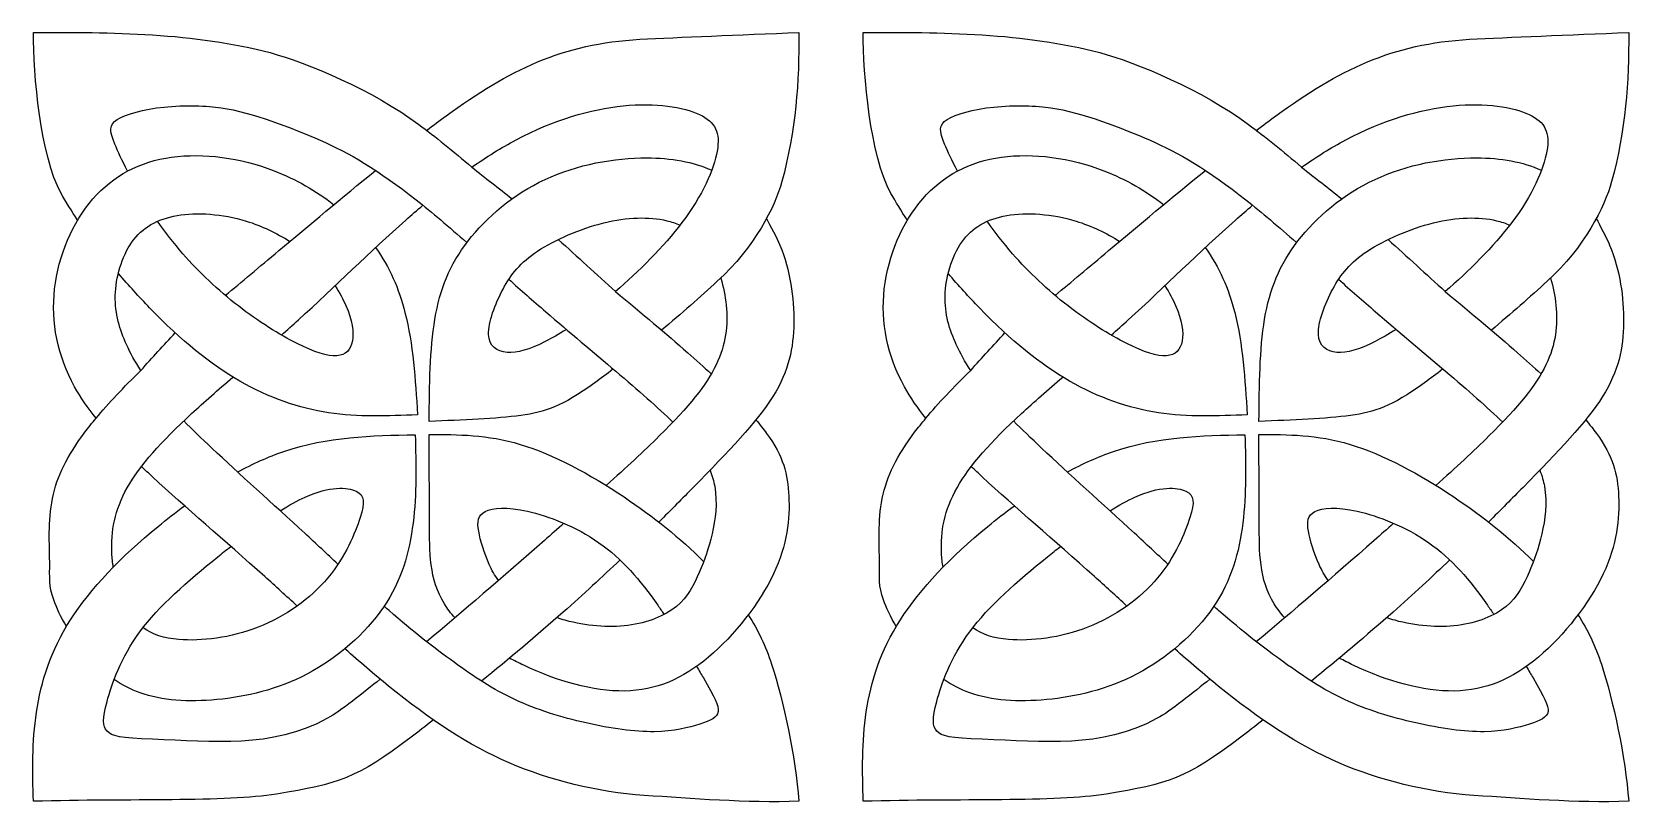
# Model space of a CAD drawing. Header units: millimetres. Extents: x 167 to 430, y 26 to 411.
# Drawn here: x 220.5 to 323.5, y 25.6 to 75.3 of the extents above; entities that cross this region are included whole.
import ezdxf

# ---------------------------------------------------------------- set-up
doc = ezdxf.new("R2010")
doc.units = ezdxf.units.MM
doc.layers.add('Default', color=7, linetype='Continuous')
doc.layers.add('DV1_Layer_1', color=7, linetype='Continuous')

# ---------------------------------------------------------------- blocks, each defined once
blk = doc.blocks.new('SE')
at = {"layer": 'DV1_Layer_1', "color": 7, "linetype": 'Continuous'}
for points, knots in [([(223.46, 63.21), (223.07, 63.8), (222.71, 64.38), (222.4, 64.94), (221.06, 67.36), (220.61, 72.59), (220.61, 75.31), (225.53, 75.35), (231.07, 75.29), (235.87, 74.01), (238.19, 73.39), (242.51, 71.58), (245.45, 69.38), (246.52, 68.59), (247.68, 67.64), (248.87, 66.63)], [0, 0, 0, 0, 0.166667, 0.166667, 0.166667, 0.333333, 0.333333, 0.333333, 0.5, 0.5, 0.5, 0.666667, 0.666667, 0.666667, 1, 1, 1, 1]), ([(245.95, 69), (246.39, 69.33), (246.81, 69.64), (247.21, 69.94), (251.29, 72.89), (254.7, 74.6), (259.7, 74.87), (262.21, 75), (266.08, 75.16), (269.95, 75.31), (269.97, 72.15), (269.75, 68.99), (268.85, 65.7), (268.4, 64.05), (267.12, 61.5), (264.69, 59.27), (263.61, 58.27), (262.35, 57.17), (261.1, 56.12)], [0, 0, 0, 0, 0.142857, 0.142857, 0.142857, 0.285714, 0.285714, 0.285714, 0.428571, 0.428571, 0.428571, 0.571429, 0.571429, 0.571429, 0.714286, 0.714286, 0.714286, 1, 1, 1, 1]), ([(276.94, 63.21), (276.55, 63.8), (276.19, 64.38), (275.88, 64.94), (274.54, 67.36), (274.09, 72.59), (274.09, 75.31), (279.01, 75.35), (284.55, 75.29), (289.35, 74.01), (291.67, 73.39), (295.99, 71.58), (298.93, 69.38), (299.99, 68.59), (301.16, 67.64), (302.35, 66.63)], [0, 0, 0, 0, 0.166667, 0.166667, 0.166667, 0.333333, 0.333333, 0.333333, 0.5, 0.5, 0.5, 0.666667, 0.666667, 0.666667, 1, 1, 1, 1]), ([(299.43, 69), (299.87, 69.33), (300.29, 69.64), (300.69, 69.94), (304.77, 72.89), (308.18, 74.6), (313.18, 74.87), (315.69, 75), (319.56, 75.16), (323.43, 75.31), (323.45, 72.15), (323.23, 68.99), (322.33, 65.7), (321.88, 64.05), (320.6, 61.5), (318.17, 59.27), (317.09, 58.27), (315.83, 57.17), (314.58, 56.12)], [0, 0, 0, 0, 0.142857, 0.142857, 0.142857, 0.285714, 0.285714, 0.285714, 0.428571, 0.428571, 0.428571, 0.571429, 0.571429, 0.571429, 0.714286, 0.714286, 0.714286, 1, 1, 1, 1]), ([(226.68, 66.37), (226.33, 67.04), (226.05, 67.66), (225.86, 68.12), (225.51, 68.97), (225.47, 69.35), (226.02, 69.7), (226.57, 70.05), (227.71, 70.37), (230.35, 70.64), (231.84, 70.59), (232.71, 70.46), (234.7, 70.17), (237.3, 69.14), (239.1, 68.36), (240.9, 67.58), (242.87, 66.43), (245.28, 64.52), (246.3, 63.72), (247.4, 62.78), (248.55, 61.77)], [0, 0, 0, 0, 0.125, 0.125, 0.125, 0.25, 0.25, 0.25, 0.375, 0.375, 0.5, 0.5, 0.5, 0.625, 0.625, 0.625, 0.75, 0.75, 0.75, 1, 1, 1, 1]), ([(248.87, 66.63), (249.81, 67.29), (250.76, 67.88), (251.72, 68.39), (254.12, 69.67), (256.54, 70.37), (258.63, 70.58), (260.73, 70.8), (262.5, 70.52), (263.54, 70.03), (264.57, 69.54), (264.89, 68.84), (264.68, 67.66), (264.47, 66.49), (263.75, 64.82), (262.41, 63.06), (261.24, 61.51), (259.6, 59.89), (258.13, 58.61)], [0, 0, 0, 0, 0.142857, 0.142857, 0.142857, 0.285714, 0.285714, 0.285714, 0.428571, 0.428571, 0.428571, 0.571429, 0.571429, 0.571429, 0.714286, 0.714286, 0.714286, 1, 1, 1, 1]), ([(280.16, 66.37), (279.81, 67.04), (279.53, 67.66), (279.34, 68.12), (278.99, 68.97), (278.95, 69.35), (279.5, 69.7), (280.05, 70.05), (281.19, 70.37), (283.83, 70.64), (285.32, 70.59), (286.19, 70.46), (288.18, 70.17), (290.78, 69.14), (292.58, 68.36), (294.38, 67.58), (296.35, 66.43), (298.76, 64.52), (299.78, 63.72), (300.87, 62.78), (302.03, 61.77)], [0, 0, 0, 0, 0.125, 0.125, 0.125, 0.25, 0.25, 0.25, 0.375, 0.375, 0.5, 0.5, 0.5, 0.625, 0.625, 0.625, 0.75, 0.75, 0.75, 1, 1, 1, 1]), ([(302.35, 66.63), (303.29, 67.29), (304.24, 67.88), (305.19, 68.39), (307.6, 69.67), (310.02, 70.37), (312.11, 70.58), (314.21, 70.8), (315.98, 70.52), (317.01, 70.03), (318.05, 69.54), (318.37, 68.84), (318.16, 67.66), (317.95, 66.49), (317.23, 64.82), (315.89, 63.06), (314.72, 61.51), (313.08, 59.89), (311.61, 58.61)], [0, 0, 0, 0, 0.142857, 0.142857, 0.142857, 0.285714, 0.285714, 0.285714, 0.428571, 0.428571, 0.428571, 0.571429, 0.571429, 0.571429, 0.714286, 0.714286, 0.714286, 1, 1, 1, 1]), ([(224.65, 50.44), (224.12, 51.11), (223.66, 51.78), (223.27, 52.47), (222.17, 54.47), (221.73, 56.63), (221.98, 58.78), (222.22, 60.93), (223.13, 63.07), (224.45, 64.58), (225.76, 66.1), (227.47, 66.99), (229.52, 67.27), (231.57, 67.56), (233.95, 67.24), (236.13, 66.39), (237.53, 65.85), (238.84, 65.1), (239.98, 64.21)], [0, 0, 0, 0, 0.142857, 0.142857, 0.142857, 0.285714, 0.285714, 0.285714, 0.428571, 0.428571, 0.428571, 0.571429, 0.571429, 0.571429, 0.714286, 0.714286, 0.714286, 1, 1, 1, 1]), ([(257.98, 53.62), (257.56, 53.29), (257.16, 53), (256.8, 52.73), (254.63, 51.18), (253.61, 50.84), (250.44, 50.41), (248.28, 50.33), (246.12, 50.24), (246.14, 52.56), (246.16, 54.88), (246.49, 56.83), (246.81, 58.77), (247.45, 60.34), (248.63, 61.87), (249.81, 63.4), (251.54, 64.88), (253.6, 65.84), (255.66, 66.8), (258.06, 67.24), (260.15, 67.23), (261.72, 67.23), (263.12, 66.97), (264.33, 66.43)], [0, 0, 0, 0, 0.111111, 0.111111, 0.111111, 0.222222, 0.222222, 0.333333, 0.333333, 0.333333, 0.444444, 0.444444, 0.444444, 0.555556, 0.555556, 0.555556, 0.666667, 0.666667, 0.666667, 0.777778, 0.777778, 0.777778, 1, 1, 1, 1]), ([(278.13, 50.44), (277.6, 51.11), (277.14, 51.78), (276.75, 52.47), (275.65, 54.47), (275.21, 56.63), (275.45, 58.78), (275.7, 60.93), (276.61, 63.07), (277.93, 64.58), (279.24, 66.1), (280.95, 66.99), (283, 67.27), (285.05, 67.56), (287.43, 67.24), (289.61, 66.39), (291.01, 65.85), (292.32, 65.1), (293.46, 64.21)], [0, 0, 0, 0, 0.142857, 0.142857, 0.142857, 0.285714, 0.285714, 0.285714, 0.428571, 0.428571, 0.428571, 0.571429, 0.571429, 0.571429, 0.714286, 0.714286, 0.714286, 1, 1, 1, 1]), ([(311.46, 53.62), (311.04, 53.29), (310.64, 53), (310.27, 52.73), (308.11, 51.18), (307.09, 50.84), (303.92, 50.41), (301.76, 50.33), (299.6, 50.24), (299.62, 52.56), (299.64, 54.88), (300.29, 58.77), (300.93, 60.34), (302.11, 61.87), (303.29, 63.4), (305.02, 64.88), (307.08, 65.84), (309.14, 66.8), (311.53, 67.24), (313.63, 67.23), (315.2, 67.23), (316.6, 66.97), (317.81, 66.43)], [0, 0, 0, 0, 0.111111, 0.111111, 0.111111, 0.222222, 0.222222, 0.333333, 0.333333, 0.333333, 0.444444, 0.444444, 0.555556, 0.555556, 0.555556, 0.666667, 0.666667, 0.666667, 0.777778, 0.777778, 0.777778, 1, 1, 1, 1]), ([(232.98, 58.36), (234.02, 59.23), (235.16, 60.18), (236.43, 61.25), (238.33, 62.84), (240.53, 64.69), (242.67, 66.42)], [0, 0, 0, 0, 0.333333, 0.333333, 0.333333, 1, 1, 1, 1]), ([(286.46, 58.36), (287.5, 59.23), (288.64, 60.18), (289.91, 61.25), (291.81, 62.84), (294.01, 64.69), (296.15, 66.42)], [0, 0, 0, 0, 0.333333, 0.333333, 0.333333, 1, 1, 1, 1]), ([(236.6, 55.81), (236.96, 56.13), (237.33, 56.46), (237.69, 56.78), (240.08, 58.94), (242.3, 61.18), (244.61, 63.22), (244.98, 63.54), (245.34, 63.86), (245.71, 64.18)], [0, 0, 0, 0, 0.25, 0.25, 0.25, 0.5, 0.5, 0.5, 1, 1, 1, 1]), ([(290.08, 55.81), (290.44, 56.13), (290.81, 56.46), (291.17, 56.78), (293.55, 58.94), (295.78, 61.18), (298.09, 63.22), (298.45, 63.54), (298.82, 63.86), (299.19, 64.18)], [0, 0, 0, 0, 0.25, 0.25, 0.25, 0.5, 0.5, 0.5, 1, 1, 1, 1]), ([(227.54, 53.53), (227.16, 54.09), (226.87, 54.63), (226.61, 55.2), (226.18, 56.15), (225.86, 57.17), (225.89, 58.35), (225.92, 59.52), (226.3, 60.85), (227.63, 62.74), (228.59, 63.29), (229.87, 63.51), (231.16, 63.73), (232.78, 63.63), (234.33, 63.15), (235.32, 62.85), (236.29, 62.39), (237.14, 61.84)], [0, 0, 0, 0, 0.142857, 0.142857, 0.142857, 0.285714, 0.285714, 0.285714, 0.428571, 0.428571, 0.571429, 0.571429, 0.571429, 0.714286, 0.714286, 0.714286, 1, 1, 1, 1]), ([(240.06, 58.98), (240.34, 58.54), (240.57, 58.11), (240.75, 57.71), (241.17, 56.76), (241.27, 55.99), (241.17, 55.43), (241.07, 54.87), (240.75, 54.51), (240.17, 54.47), (239.58, 54.43), (238.72, 54.7), (237.61, 55.26), (236.49, 55.82), (235.12, 56.67), (233.82, 57.68), (232.52, 58.69), (231.28, 59.86), (230.24, 61.05), (229.64, 61.74), (229.11, 62.44), (228.61, 63.14)], [0, 0, 0, 0, 0.125, 0.125, 0.125, 0.25, 0.25, 0.25, 0.375, 0.375, 0.375, 0.5, 0.5, 0.5, 0.625, 0.625, 0.625, 0.75, 0.75, 0.75, 1, 1, 1, 1]), ([(254.96, 56.17), (254.47, 55.85), (254.02, 55.6), (253.6, 55.39), (252.57, 54.86), (251.79, 54.64), (251.14, 54.69), (250.49, 54.75), (249.98, 55.09), (249.95, 55.85), (249.92, 56.62), (250.36, 57.8), (250.88, 58.77), (251.4, 59.74), (252, 60.48), (253.11, 61.22), (254.22, 61.95), (255.85, 62.66), (257.37, 63.04), (258.88, 63.41), (260.29, 63.45), (261.43, 63.18), (261.74, 63.11), (262.02, 63.02), (262.29, 62.9)], [0, 0, 0, 0, 0.111111, 0.111111, 0.111111, 0.222222, 0.222222, 0.222222, 0.333333, 0.333333, 0.333333, 0.444444, 0.444444, 0.444444, 0.555556, 0.555556, 0.555556, 0.666667, 0.666667, 0.666667, 0.777778, 0.777778, 0.777778, 1, 1, 1, 1]), ([(267.86, 63.31), (268.08, 62.91), (268.55, 62.03), (268.72, 61.61), (269.39, 59.97), (269.64, 58.21), (269.62, 56.6), (269.6, 54.98), (269.31, 53.51), (268.27, 51.84), (267.22, 50.17), (265.42, 48.31), (263.14, 45.99), (262.44, 45.28), (261.71, 44.53), (260.92, 43.75)], [0, 0, 0, 0, 0.166667, 0.166667, 0.166667, 0.333333, 0.333333, 0.333333, 0.5, 0.5, 0.5, 0.666667, 0.666667, 0.666667, 1, 1, 1, 1]), ([(281.02, 53.53), (280.64, 54.09), (280.35, 54.63), (280.09, 55.2), (279.66, 56.15), (279.34, 57.17), (279.37, 58.35), (279.4, 59.52), (279.78, 60.85), (281.11, 62.74), (282.07, 63.29), (283.35, 63.51), (284.64, 63.73), (286.26, 63.63), (287.81, 63.15), (288.8, 62.85), (289.77, 62.39), (290.62, 61.84)], [0, 0, 0, 0, 0.142857, 0.142857, 0.142857, 0.285714, 0.285714, 0.285714, 0.428571, 0.428571, 0.571429, 0.571429, 0.571429, 0.714286, 0.714286, 0.714286, 1, 1, 1, 1]), ([(293.54, 58.98), (293.82, 58.54), (294.05, 58.11), (294.23, 57.71), (294.65, 56.76), (294.75, 55.99), (294.65, 55.43), (294.54, 54.87), (294.23, 54.51), (293.64, 54.47), (293.06, 54.43), (292.2, 54.7), (291.09, 55.26), (289.97, 55.82), (288.6, 56.67), (287.3, 57.68), (286, 58.69), (284.76, 59.86), (283.72, 61.05), (283.12, 61.74), (282.58, 62.44), (282.09, 63.14)], [0, 0, 0, 0, 0.125, 0.125, 0.125, 0.25, 0.25, 0.25, 0.375, 0.375, 0.375, 0.5, 0.5, 0.5, 0.625, 0.625, 0.625, 0.75, 0.75, 0.75, 1, 1, 1, 1]), ([(308.44, 56.17), (307.95, 55.85), (307.49, 55.6), (307.08, 55.39), (306.05, 54.86), (305.27, 54.64), (304.62, 54.69), (303.97, 54.75), (303.46, 55.09), (303.43, 55.85), (303.4, 56.62), (303.84, 57.8), (304.36, 58.77), (304.88, 59.74), (305.48, 60.48), (306.59, 61.22), (307.7, 61.95), (309.33, 62.66), (310.84, 63.04), (312.36, 63.41), (313.77, 63.45), (314.91, 63.18), (315.21, 63.11), (315.5, 63.02), (315.77, 62.9)], [0, 0, 0, 0, 0.111111, 0.111111, 0.111111, 0.222222, 0.222222, 0.222222, 0.333333, 0.333333, 0.333333, 0.444444, 0.444444, 0.444444, 0.555556, 0.555556, 0.555556, 0.666667, 0.666667, 0.666667, 0.777778, 0.777778, 0.777778, 1, 1, 1, 1]), ([(321.34, 63.31), (321.56, 62.91), (322.03, 62.03), (322.2, 61.61), (322.87, 59.97), (323.12, 58.21), (323.1, 56.6), (323.08, 54.98), (322.79, 53.51), (321.75, 51.84), (320.7, 50.17), (318.9, 48.31), (316.62, 45.99), (315.92, 45.28), (315.18, 44.53), (314.4, 43.75)], [0, 0, 0, 0, 0.166667, 0.166667, 0.166667, 0.333333, 0.333333, 0.333333, 0.5, 0.5, 0.5, 0.666667, 0.666667, 0.666667, 1, 1, 1, 1]), ([(242.67, 61.45), (243.56, 60.18), (244.17, 58.8), (244.56, 57.26), (245.08, 55.24), (245.22, 52.95), (245.37, 50.66), (243.46, 50.59), (241.55, 50.51), (239.64, 50.8), (237.72, 51.09), (235.8, 51.75), (233.91, 52.84), (232.02, 53.92), (230.16, 55.43), (228.1, 57.57), (227.44, 58.25), (226.75, 59), (226.09, 59.78)], [0, 0, 0, 0, 0.142857, 0.142857, 0.142857, 0.285714, 0.285714, 0.285714, 0.428571, 0.428571, 0.428571, 0.571429, 0.571429, 0.571429, 0.714286, 0.714286, 0.714286, 1, 1, 1, 1]), ([(296.14, 61.45), (297.04, 60.18), (297.65, 58.8), (298.04, 57.26), (298.56, 55.24), (298.7, 52.95), (298.85, 50.66), (296.94, 50.59), (295.03, 50.51), (293.12, 50.8), (291.2, 51.09), (289.28, 51.75), (287.39, 52.84), (285.5, 53.92), (283.64, 55.43), (281.58, 57.57), (280.91, 58.25), (280.23, 59), (279.57, 59.78)], [0, 0, 0, 0, 0.142857, 0.142857, 0.142857, 0.285714, 0.285714, 0.285714, 0.428571, 0.428571, 0.428571, 0.571429, 0.571429, 0.571429, 0.714286, 0.714286, 0.714286, 1, 1, 1, 1]), ([(251.25, 59.4), (252.02, 58.71), (252.82, 58.01), (253.63, 57.31), (256.67, 54.69), (259.91, 52.07), (261.83, 50.19)], [0, 0, 0, 0, 0.333333, 0.333333, 0.333333, 1, 1, 1, 1]), ([(264.92, 59.48), (265.08, 58.91), (265.2, 58.32), (265.26, 57.74), (265.39, 56.44), (265.25, 55.2), (264.62, 53.89), (263.99, 52.59), (262.88, 51.21), (260.95, 49.3), (259.98, 48.34), (258.8, 47.25), (257.53, 46.11)], [0, 0, 0, 0, 0.2, 0.2, 0.2, 0.4, 0.4, 0.4, 0.6, 0.6, 0.6, 1, 1, 1, 1]), ([(304.73, 59.4), (305.5, 58.71), (306.3, 58.01), (307.11, 57.31), (310.15, 54.69), (313.39, 52.07), (315.31, 50.19)], [0, 0, 0, 0, 0.333333, 0.333333, 0.333333, 1, 1, 1, 1]), ([(318.4, 59.48), (318.56, 58.91), (318.68, 58.32), (318.74, 57.74), (318.87, 56.44), (318.73, 55.2), (318.1, 53.89), (317.47, 52.59), (316.36, 51.21), (314.42, 49.3), (313.46, 48.34), (312.28, 47.25), (311.01, 46.11)], [0, 0, 0, 0, 0.2, 0.2, 0.2, 0.4, 0.4, 0.4, 0.6, 0.6, 0.6, 1, 1, 1, 1]), ([(258.13, 58.61), (259.87, 57.15), (261.38, 55.9), (262.78, 54.67), (263.31, 54.21), (263.82, 53.75), (264.3, 53.3)], [0, 0, 0, 0, 0.333333, 0.333333, 0.333333, 1, 1, 1, 1]), ([(311.61, 58.61), (313.35, 57.15), (314.86, 55.9), (316.26, 54.67), (316.79, 54.21), (317.3, 53.75), (317.78, 53.3)], [0, 0, 0, 0, 0.333333, 0.333333, 0.333333, 1, 1, 1, 1]), ([(222.74, 37.02), (222.38, 37.64), (222.09, 38.24), (221.92, 38.73), (221.59, 39.66), (221.67, 40.16), (221.66, 41.2), (221.65, 42.25), (221.55, 43.83), (221.84, 45.27), (222.12, 46.72), (222.8, 48.03), (223.93, 49.54), (224.15, 49.83), (224.39, 50.13), (224.65, 50.44), (225.45, 51.41), (226.42, 52.44), (227.54, 53.53)], [0, 0, 0, 0, 0.142857, 0.142857, 0.142857, 0.285714, 0.285714, 0.285714, 0.428571, 0.428571, 0.428571, 0.571429, 0.571429, 0.571429, 0.714286, 0.714286, 0.714286, 1, 1, 1, 1]), ([(276.22, 37.02), (275.86, 37.64), (275.57, 38.24), (275.4, 38.73), (275.07, 39.66), (275.15, 40.16), (275.14, 41.2), (275.13, 42.25), (275.03, 43.83), (275.32, 45.27), (275.6, 46.72), (276.28, 48.03), (277.41, 49.54), (277.63, 49.83), (277.87, 50.13), (278.13, 50.44), (278.93, 51.41), (279.89, 52.44), (281.02, 53.53)], [0, 0, 0, 0, 0.142857, 0.142857, 0.142857, 0.285714, 0.285714, 0.285714, 0.428571, 0.428571, 0.428571, 0.571429, 0.571429, 0.571429, 0.714286, 0.714286, 0.714286, 1, 1, 1, 1]), ([(225.76, 40.84), (225.71, 41.14), (225.68, 41.43), (225.67, 41.73), (225.59, 43.16), (225.85, 44.52), (226.66, 45.96), (227.48, 47.41), (228.85, 48.94), (230.81, 50.74), (231.61, 51.49), (232.52, 52.27), (233.47, 53.1)], [0, 0, 0, 0, 0.2, 0.2, 0.2, 0.4, 0.4, 0.4, 0.6, 0.6, 0.6, 1, 1, 1, 1]), ([(279.24, 40.84), (279.19, 41.14), (279.16, 41.43), (279.14, 41.73), (279.07, 43.16), (279.33, 44.52), (280.14, 45.96), (280.96, 47.41), (282.33, 48.94), (284.29, 50.74), (285.09, 51.49), (286, 52.27), (286.95, 53.1)], [0, 0, 0, 0, 0.2, 0.2, 0.2, 0.4, 0.4, 0.4, 0.6, 0.6, 0.6, 1, 1, 1, 1]), ([(240.24, 41.04), (239.56, 41.68), (238.84, 42.34), (238.1, 43.03), (236.07, 44.9), (233.82, 46.91), (232.13, 48.5), (231.44, 49.16), (230.83, 49.74), (230.3, 50.27)], [0, 0, 0, 0, 0.25, 0.25, 0.25, 0.5, 0.5, 0.5, 1, 1, 1, 1]), ([(267.18, 50.34), (267.44, 50.04), (267.67, 49.75), (267.87, 49.47), (268.95, 47.98), (269.24, 46.84), (269.3, 45.42), (269.37, 44), (269.2, 42.29), (268.31, 40.41), (267.42, 38.52), (265.79, 36.45), (264.13, 35.05), (262.46, 33.64), (260.74, 32.9), (258.72, 32.86), (256.69, 32.83), (254.36, 33.5), (252.21, 34.52), (251.9, 34.67), (251.59, 34.82), (251.3, 34.98)], [0, 0, 0, 0, 0.125, 0.125, 0.125, 0.25, 0.25, 0.25, 0.375, 0.375, 0.375, 0.5, 0.5, 0.5, 0.625, 0.625, 0.625, 0.75, 0.75, 0.75, 1, 1, 1, 1]), ([(293.72, 41.04), (293.04, 41.68), (292.32, 42.34), (291.58, 43.03), (289.55, 44.9), (287.3, 46.91), (285.61, 48.5), (284.91, 49.16), (284.31, 49.74), (283.78, 50.27)], [0, 0, 0, 0, 0.25, 0.25, 0.25, 0.5, 0.5, 0.5, 1, 1, 1, 1]), ([(320.66, 50.34), (320.91, 50.04), (321.15, 49.75), (321.35, 49.47), (322.43, 47.98), (322.72, 46.84), (322.78, 45.42), (322.85, 44), (322.68, 42.29), (321.79, 40.41), (320.9, 38.52), (319.27, 36.45), (317.61, 35.05), (315.94, 33.64), (314.22, 32.9), (312.2, 32.86), (310.17, 32.83), (307.84, 33.5), (305.68, 34.52), (305.38, 34.67), (305.07, 34.82), (304.78, 34.98)], [0, 0, 0, 0, 0.125, 0.125, 0.125, 0.25, 0.25, 0.25, 0.375, 0.375, 0.375, 0.5, 0.5, 0.5, 0.625, 0.625, 0.625, 0.75, 0.75, 0.75, 1, 1, 1, 1]), ([(233.78, 46.98), (234.76, 47.51), (235.75, 47.96), (236.75, 48.3), (239.59, 49.27), (242.41, 49.33), (245.22, 49.38), (245.27, 47.48), (245.32, 45.57), (245.08, 43.69), (244.85, 41.81), (244.34, 39.97), (243.17, 38.26), (242.01, 36.55), (240.2, 34.98), (238.27, 33.96), (236.35, 32.95), (234.3, 32.48), (232.44, 32.31), (230.58, 32.13), (228.91, 32.24), (227.49, 32.74), (226.88, 32.96), (226.32, 33.25), (225.81, 33.6)], [0, 0, 0, 0, 0.111111, 0.111111, 0.111111, 0.222222, 0.222222, 0.222222, 0.333333, 0.333333, 0.333333, 0.444444, 0.444444, 0.444444, 0.555556, 0.555556, 0.555556, 0.666667, 0.666667, 0.666667, 0.777778, 0.777778, 0.777778, 1, 1, 1, 1]), ([(247.79, 37.58), (247.52, 37.87), (247.29, 38.17), (247.1, 38.48), (246.12, 40.05), (246.14, 41.85), (246.14, 43.7), (246.14, 45.55), (246.12, 47.47), (246.11, 49.39), (247.98, 49.4), (249.86, 49.4), (251.99, 48.76), (254.12, 48.12), (256.5, 46.83), (258.68, 45.37), (260.57, 44.1), (262.31, 42.71), (263.81, 41.22)], [0, 0, 0, 0, 0.142857, 0.142857, 0.142857, 0.285714, 0.285714, 0.285714, 0.428571, 0.428571, 0.428571, 0.571429, 0.571429, 0.571429, 0.714286, 0.714286, 0.714286, 1, 1, 1, 1]), ([(287.25, 46.98), (288.23, 47.51), (289.23, 47.96), (290.23, 48.3), (293.07, 49.27), (295.89, 49.33), (298.7, 49.38), (298.75, 47.48), (298.79, 45.57), (298.56, 43.69), (298.33, 41.81), (297.82, 39.97), (296.65, 38.26), (295.49, 36.55), (293.68, 34.98), (291.75, 33.96), (289.83, 32.95), (287.78, 32.48), (285.92, 32.31), (284.06, 32.13), (282.39, 32.24), (280.96, 32.74), (280.36, 32.96), (279.8, 33.25), (279.29, 33.6)], [0, 0, 0, 0, 0.111111, 0.111111, 0.111111, 0.222222, 0.222222, 0.222222, 0.333333, 0.333333, 0.333333, 0.444444, 0.444444, 0.444444, 0.555556, 0.555556, 0.555556, 0.666667, 0.666667, 0.666667, 0.777778, 0.777778, 0.777778, 1, 1, 1, 1]), ([(301.26, 37.58), (301, 37.87), (300.77, 38.17), (300.58, 38.48), (299.6, 40.05), (299.62, 41.85), (299.62, 43.7), (299.62, 45.55), (299.6, 47.47), (299.59, 49.39), (301.46, 49.4), (303.34, 49.4), (305.47, 48.76), (307.6, 48.12), (309.98, 46.83), (312.16, 45.37), (314.05, 44.1), (315.79, 42.71), (317.29, 41.22)], [0, 0, 0, 0, 0.142857, 0.142857, 0.142857, 0.285714, 0.285714, 0.285714, 0.428571, 0.428571, 0.428571, 0.571429, 0.571429, 0.571429, 0.714286, 0.714286, 0.714286, 1, 1, 1, 1]), ([(237.61, 38.34), (236.91, 38.98), (236.21, 39.62), (235.52, 40.24), (232.91, 42.58), (230.42, 44.69), (228.29, 46.66), (228.05, 46.89), (227.81, 47.11), (227.58, 47.33)], [0, 0, 0, 0, 0.25, 0.25, 0.25, 0.5, 0.5, 0.5, 1, 1, 1, 1]), ([(264.22, 47.09), (264.37, 46.73), (264.46, 46.39), (264.52, 46.06), (264.71, 44.97), (264.57, 43.91), (264.35, 42.99), (264.14, 42.08), (263.86, 41.3), (263.53, 40.51), (263.19, 39.73), (262.8, 38.93), (262.05, 38.31), (261.3, 37.7), (260.2, 37.26), (258.93, 37.09), (257.66, 36.93), (256.22, 37.04), (254.89, 37.42), (254.71, 37.47), (254.53, 37.53), (254.36, 37.59)], [0, 0, 0, 0, 0.125, 0.125, 0.125, 0.25, 0.25, 0.25, 0.375, 0.375, 0.375, 0.5, 0.5, 0.5, 0.625, 0.625, 0.625, 0.75, 0.75, 0.75, 1, 1, 1, 1]), ([(291.09, 38.34), (290.39, 38.98), (289.69, 39.62), (289, 40.24), (286.39, 42.58), (283.9, 44.69), (281.77, 46.66), (281.53, 46.89), (281.29, 47.11), (281.06, 47.33)], [0, 0, 0, 0, 0.25, 0.25, 0.25, 0.5, 0.5, 0.5, 1, 1, 1, 1]), ([(317.7, 47.09), (317.85, 46.73), (317.94, 46.39), (318, 46.06), (318.19, 44.97), (318.04, 43.91), (317.83, 42.99), (317.62, 42.08), (317.34, 41.3), (316.67, 39.73), (316.28, 38.93), (315.53, 38.31), (314.78, 37.7), (313.68, 37.26), (312.41, 37.09), (311.14, 36.93), (309.7, 37.04), (308.37, 37.42), (308.19, 37.47), (308.01, 37.53), (307.84, 37.59)], [0, 0, 0, 0, 0.125, 0.125, 0.125, 0.25, 0.25, 0.25, 0.375, 0.375, 0.5, 0.5, 0.5, 0.625, 0.625, 0.625, 0.75, 0.75, 0.75, 1, 1, 1, 1]), ([(236.52, 44.47), (237.09, 44.83), (237.63, 45.14), (238.13, 45.36), (239.72, 46.09), (240.84, 46), (241.41, 45.74), (241.97, 45.47), (241.98, 45.03), (241.67, 44.04), (241.35, 43.05), (240.72, 41.51), (239.59, 40.16), (238.46, 38.81), (236.85, 37.66), (235.09, 36.97), (233.33, 36.28), (231.43, 36.06), (229.98, 36.18), (229.03, 36.26), (228.28, 36.5), (227.68, 36.94)], [0, 0, 0, 0, 0.125, 0.125, 0.125, 0.25, 0.25, 0.25, 0.375, 0.375, 0.375, 0.5, 0.5, 0.5, 0.625, 0.625, 0.625, 0.75, 0.75, 0.75, 1, 1, 1, 1]), ([(290, 44.47), (290.57, 44.83), (291.11, 45.14), (291.61, 45.36), (293.2, 46.09), (294.32, 46), (294.89, 45.74), (295.45, 45.47), (295.46, 45.03), (295.15, 44.04), (294.83, 43.05), (294.2, 41.51), (293.07, 40.16), (291.94, 38.81), (290.33, 37.66), (286.81, 36.28), (284.91, 36.06), (283.46, 36.18), (282.51, 36.26), (281.76, 36.5), (281.16, 36.94)], [0, 0, 0, 0, 0.125, 0.125, 0.125, 0.25, 0.25, 0.25, 0.375, 0.375, 0.375, 0.5, 0.5, 0.5, 0.625, 0.625, 0.75, 0.75, 0.75, 1, 1, 1, 1]), ([(246.39, 31), (245.88, 30.6), (245.4, 30.21), (244.96, 29.88), (241.43, 27.22), (240.26, 26.87), (236.28, 26.22), (233.03, 25.69), (226.8, 25.93), (220.61, 25.75), (220.56, 27.66), (220.52, 29.56), (221.1, 33.45), (221.72, 35.44), (223.01, 37.45), (224.3, 39.46), (226.24, 41.51), (228.65, 43.47), (229.2, 43.92), (229.77, 44.37), (230.36, 44.8)], [0, 0, 0, 0, 0.125, 0.125, 0.125, 0.25, 0.25, 0.25, 0.375, 0.375, 0.375, 0.5, 0.5, 0.625, 0.625, 0.625, 0.75, 0.75, 0.75, 1, 1, 1, 1]), ([(250.59, 39.99), (250.34, 40.31), (250.16, 40.65), (249.99, 41.02), (249.67, 41.73), (249.41, 42.54), (249.31, 43.16), (249.2, 43.77), (249.25, 44.18), (249.73, 44.43), (250.21, 44.68), (251.12, 44.76), (252.46, 44.45), (253.8, 44.15), (255.58, 43.46), (257.06, 42.42), (258.54, 41.39), (259.72, 40.01), (260.85, 38.39), (260.99, 38.19), (261.13, 38), (261.26, 37.8)], [0, 0, 0, 0, 0.125, 0.125, 0.125, 0.25, 0.25, 0.25, 0.375, 0.375, 0.375, 0.5, 0.5, 0.5, 0.625, 0.625, 0.625, 0.75, 0.75, 0.75, 1, 1, 1, 1]), ([(299.87, 31), (299.36, 30.6), (298.88, 30.21), (298.44, 29.88), (294.91, 27.22), (293.74, 26.87), (289.76, 26.22), (286.51, 25.69), (280.28, 25.93), (274.09, 25.75), (274.04, 27.66), (274, 29.56), (274.29, 31.51), (274.58, 33.45), (275.2, 35.44), (276.49, 37.45), (277.78, 39.46), (279.72, 41.51), (282.13, 43.47), (282.67, 43.92), (283.25, 44.37), (283.84, 44.8)], [0, 0, 0, 0, 0.125, 0.125, 0.125, 0.25, 0.25, 0.25, 0.375, 0.375, 0.375, 0.5, 0.5, 0.5, 0.625, 0.625, 0.625, 0.75, 0.75, 0.75, 1, 1, 1, 1]), ([(304.07, 39.99), (303.82, 40.31), (303.64, 40.65), (303.47, 41.02), (303.15, 41.73), (302.89, 42.54), (302.79, 43.16), (302.68, 43.77), (302.73, 44.18), (303.21, 44.43), (303.69, 44.68), (304.6, 44.76), (305.94, 44.45), (307.28, 44.15), (309.06, 43.46), (310.54, 42.42), (312.02, 41.39), (313.2, 40.01), (314.33, 38.39), (314.47, 38.19), (314.61, 38), (314.74, 37.8)], [0, 0, 0, 0, 0.125, 0.125, 0.125, 0.25, 0.25, 0.25, 0.375, 0.375, 0.375, 0.5, 0.5, 0.5, 0.625, 0.625, 0.625, 0.75, 0.75, 0.75, 1, 1, 1, 1]), ([(254.8, 43.67), (254.39, 43.3), (253.97, 42.94), (253.55, 42.57), (250.87, 40.22), (248.24, 37.94), (245.95, 36.04)], [0, 0, 0, 0, 0.333333, 0.333333, 0.333333, 1, 1, 1, 1]), ([(308.28, 43.67), (307.86, 43.3), (307.45, 42.94), (307.03, 42.57), (304.35, 40.22), (301.72, 37.94), (299.43, 36.04)], [0, 0, 0, 0, 0.333333, 0.333333, 0.333333, 1, 1, 1, 1]), ([(242.96, 33.62), (241.93, 32.81), (240.36, 31.52), (239.57, 31.1), (235.88, 29.11), (232.24, 29.63), (228.29, 29.75), (226.21, 29.82), (225.65, 29.95), (225.36, 30.27), (225.07, 30.59), (225.06, 31.08), (225.36, 32.19), (225.65, 33.3), (226.26, 35.02), (227.48, 36.68), (228.7, 38.34), (230.54, 39.94), (232.5, 41.51), (232.77, 41.74), (233.05, 41.96), (233.33, 42.18)], [0, 0, 0, 0, 0.125, 0.125, 0.125, 0.25, 0.25, 0.25, 0.375, 0.375, 0.375, 0.5, 0.5, 0.5, 0.625, 0.625, 0.625, 0.75, 0.75, 0.75, 1, 1, 1, 1]), ([(258.42, 41.31), (257.28, 40.23), (256.07, 39.1), (254.76, 37.95), (253.07, 36.45), (251.23, 34.91), (249.5, 33.5)], [0, 0, 0, 0, 0.333333, 0.333333, 0.333333, 1, 1, 1, 1]), ([(296.44, 33.62), (295.41, 32.81), (293.84, 31.52), (293.05, 31.1), (289.36, 29.11), (285.72, 29.63), (281.77, 29.75), (279.69, 29.82), (279.12, 29.95), (278.84, 30.27), (278.55, 30.59), (278.54, 31.08), (278.83, 32.19), (279.13, 33.3), (279.73, 35.02), (280.96, 36.68), (282.18, 38.34), (284.02, 39.94), (285.98, 41.51), (286.25, 41.74), (286.53, 41.96), (286.81, 42.18)], [0, 0, 0, 0, 0.125, 0.125, 0.125, 0.25, 0.25, 0.25, 0.375, 0.375, 0.375, 0.5, 0.5, 0.5, 0.625, 0.625, 0.625, 0.75, 0.75, 0.75, 1, 1, 1, 1]), ([(311.9, 41.31), (310.76, 40.23), (309.55, 39.1), (308.24, 37.95), (306.55, 36.45), (304.71, 34.91), (302.98, 33.5)], [0, 0, 0, 0, 0.333333, 0.333333, 0.333333, 1, 1, 1, 1]), ([(263.35, 34.45), (263.51, 34.18), (263.66, 33.93), (263.79, 33.7), (264.49, 32.49), (264.81, 31.91), (264.75, 31.53), (264.69, 31.14), (264.26, 30.96), (263.56, 30.73), (262.86, 30.51), (261.89, 30.25), (260.63, 30.24), (259.37, 30.22), (257.81, 30.45), (256.23, 30.8), (254.65, 31.16), (253.05, 31.65), (251.64, 32.31), (250.23, 32.96), (249.01, 33.78), (247.73, 34.71), (246.44, 35.64), (245.1, 36.67), (243.53, 38.05), (243.42, 38.14), (243.32, 38.23), (243.22, 38.32)], [0, 0, 0, 0, 0.1, 0.1, 0.1, 0.2, 0.2, 0.2, 0.3, 0.3, 0.3, 0.4, 0.4, 0.4, 0.5, 0.5, 0.5, 0.6, 0.6, 0.6, 0.7, 0.7, 0.7, 0.8, 0.8, 0.8, 1, 1, 1, 1]), ([(316.83, 34.45), (316.99, 34.18), (317.13, 33.93), (317.27, 33.7), (317.97, 32.49), (318.29, 31.91), (318.23, 31.53), (318.17, 31.14), (317.73, 30.96), (317.04, 30.73), (316.34, 30.51), (315.37, 30.25), (314.11, 30.24), (312.85, 30.22), (311.29, 30.45), (308.13, 31.16), (306.53, 31.65), (305.12, 32.31), (303.71, 32.96), (302.49, 33.78), (301.21, 34.71), (299.92, 35.64), (298.58, 36.67), (297, 38.05), (296.9, 38.14), (296.8, 38.23), (296.69, 38.32)], [0, 0, 0, 0, 0.1, 0.1, 0.1, 0.2, 0.2, 0.2, 0.3, 0.3, 0.3, 0.4, 0.4, 0.4, 0.5, 0.5, 0.6, 0.6, 0.6, 0.7, 0.7, 0.7, 0.8, 0.8, 0.8, 1, 1, 1, 1]), ([(266.68, 37.77), (267.3, 36.81), (267.81, 35.76), (268.19, 34.59), (268.95, 32.22), (269.74, 28.65), (269.95, 25.75), (266.55, 25.64), (263, 25.93), (259.98, 26.13), (256.95, 26.34), (253.87, 27.12), (251.27, 28.23), (248.68, 29.34), (246.14, 31.04), (243.5, 33.18), (242.57, 33.93), (241.63, 34.74), (240.69, 35.58)], [0, 0, 0, 0, 0.142857, 0.142857, 0.142857, 0.285714, 0.285714, 0.285714, 0.428571, 0.428571, 0.428571, 0.571429, 0.571429, 0.571429, 0.714286, 0.714286, 0.714286, 1, 1, 1, 1]), ([(320.16, 37.77), (320.78, 36.81), (321.29, 35.76), (321.67, 34.59), (322.43, 32.22), (323.22, 28.65), (323.43, 25.75), (320.03, 25.64), (316.48, 25.93), (313.45, 26.13), (310.43, 26.34), (307.35, 27.12), (304.75, 28.23), (302.16, 29.34), (299.62, 31.04), (296.98, 33.18), (296.05, 33.93), (295.11, 34.74), (294.17, 35.58)], [0, 0, 0, 0, 0.142857, 0.142857, 0.142857, 0.285714, 0.285714, 0.285714, 0.428571, 0.428571, 0.428571, 0.571429, 0.571429, 0.571429, 0.714286, 0.714286, 0.714286, 1, 1, 1, 1])]:
    blk.add_open_spline(points, degree=3, knots=knots, dxfattribs=at)
for points in [[(248.87, 66.63), (249.73, 65.95), (250.6, 65.27), (251.46, 64.58)], [(248.87, 66.63), (249.73, 65.95), (250.6, 65.27), (251.46, 64.58)], [(302.35, 66.63), (303.21, 65.95), (304.08, 65.27), (304.94, 64.58)], [(302.35, 66.63), (303.21, 65.95), (304.08, 65.27), (304.94, 64.58)], [(254.44, 61.97), (255.67, 60.85), (256.9, 59.73), (258.13, 58.61)], [(254.44, 61.97), (255.67, 60.85), (256.9, 59.73), (258.13, 58.61)], [(254.44, 61.97), (255.67, 60.85), (256.9, 59.73), (258.13, 58.61)], [(254.44, 61.97), (255.67, 60.85), (256.9, 59.73), (258.13, 58.61)], [(307.92, 61.97), (309.15, 60.85), (310.38, 59.73), (311.61, 58.61)], [(307.92, 61.97), (309.15, 60.85), (310.38, 59.73), (311.61, 58.61)], [(307.92, 61.97), (309.15, 60.85), (310.38, 59.73), (311.61, 58.61)], [(307.92, 61.97), (309.15, 60.85), (310.38, 59.73), (311.61, 58.61)], [(227.54, 53.53), (228.27, 54.34), (229.01, 55.14), (229.75, 55.95)], [(281.02, 53.53), (281.75, 54.34), (282.49, 55.14), (283.23, 55.95)]]:
    blk.add_open_spline(points, degree=3, dxfattribs=at)

msp = doc.modelspace()

# ---------------------------------------------------------------- block references
at = {"layer": 'Default'}
msp.add_blockref('SE', (0, 0), dxfattribs=at)

doc.saveas('drawing.dxf')
